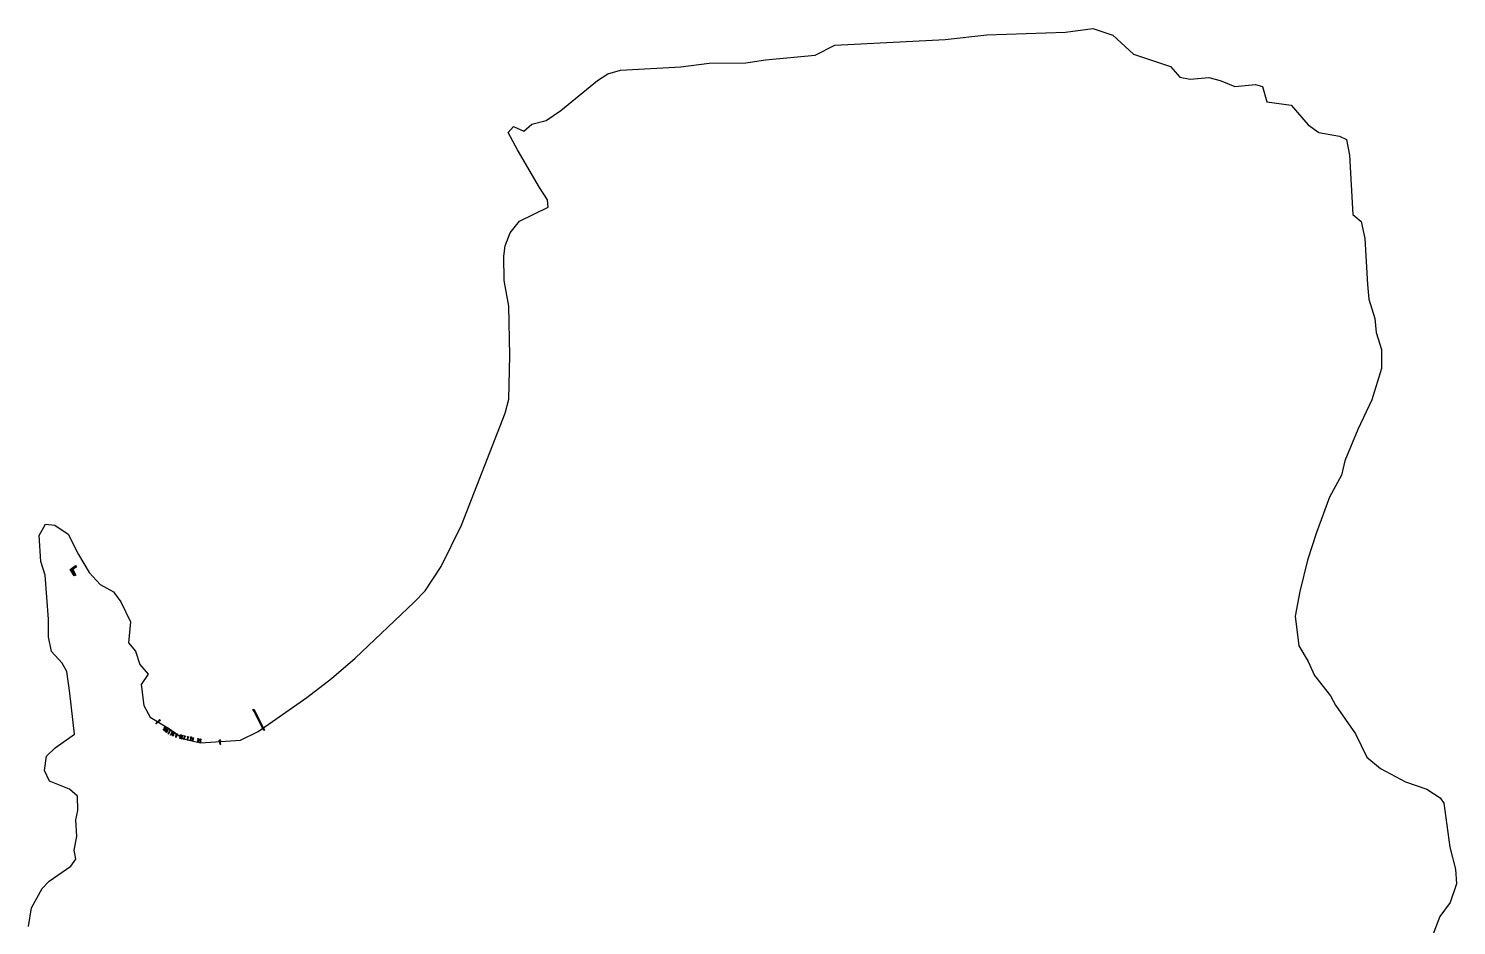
# Model space of a CAD drawing. Header units: metres. Extents: x 267365 to 277461, y 2088854 to 2108025.
# Drawn here: x 269830 to 277461, y 2103232 to 2108025 of the extents above; entities that cross this region are included whole.
import ezdxf

# ---------------------------------------------------------------- set-up
doc = ezdxf.new("R2010")
doc.units = ezdxf.units.M
doc.header["$MEASUREMENT"] = 0
for name, color, linetype in [('JETTY', 51, 'Continuous'), ('JETTY HATCH', 200, 'Continuous'), ('village', 3, 'Continuous')]:
    doc.layers.add(name, color=color, linetype=linetype)

msp = doc.modelspace()

# ---------------------------------------------------------------- linework, layer by layer
at = {"layer": 'JETTY'}
for p, q in [((270051.9, 2105133.4), (270081.4, 2105155)), ((270073.5, 2105099.6), (270051.9, 2105133.4)), ((270085.5, 2105148.3), (270065.7, 2105134.9)), ((270065.7, 2105134.9), (270082.3, 2105103.3)), ((270081.4, 2105155), (270085.5, 2105148.3)), ((270082.3, 2105103.3), (270073.5, 2105099.6)), ((271028.9, 2104385.9), (271033, 2104388.1)), ((271034.6, 2104374.6), (271028.9, 2104385.9)), ((271033, 2104388.1), (271090.9, 2104276.1)), ((271086.7, 2104274.2), (271034.6, 2104374.6)), ((270509.1, 2104311.1), (270529.9, 2104329.8)), ((270510.9, 2104309.5), (270509.1, 2104311.1)), ((270531, 2104328), (270510.9, 2104309.5)), ((270528.3, 2104331.7), (270529.9, 2104332.7)), ((270529.9, 2104329.8), (270528.3, 2104331.7)), ((270529.9, 2104332.7), (270534.5, 2104327.4)), ((270533.2, 2104326.2), (270531, 2104328)), ((270534.5, 2104327.4), (270533.2, 2104326.2)), ((270556, 2104287.7), (270548.6, 2104277.8)), ((270548.6, 2104277.8), (270550.3, 2104276.3)), ((270550.3, 2104276.3), (270557.6, 2104286.5)), ((270563.3, 2104286.3), (270553.8, 2104273.6)), ((270553.8, 2104273.6), (270554.9, 2104272.4)), ((270554.9, 2104290.9), (270554.3, 2104289.3)), ((270554.3, 2104289.3), (270556, 2104287.7)), ((270560.7, 2104287.3), (270554.9, 2104290.9)), ((270554.9, 2104272.4), (270564.3, 2104283.2)), ((270557.6, 2104286.5), (270559.6, 2104285.9)), ((270567.4, 2104279.8), (270559.3, 2104268.1)), ((270559.6, 2104285.9), (270560.7, 2104287.3)), ((270561.1, 2104267.2), (270568.4, 2104278.9)), ((270567.1, 2104283.9), (270563.3, 2104286.3)), ((270564.3, 2104283.2), (270565.9, 2104282)), ((270565.9, 2104282), (270567.1, 2104283.9)), ((270566.2, 2104264.2), (270573.9, 2104281.5)), ((270567.6, 2104281.7), (270566.6, 2104280.5)), ((270566.6, 2104280.5), (270567.4, 2104279.8)), ((270570.5, 2104279.8), (270567.6, 2104281.7)), ((270575.1, 2104280.3), (270568.1, 2104263)), ((270568.4, 2104278.9), (270569.8, 2104278.5)), ((270569.8, 2104278.5), (270570.5, 2104279.8)), ((270573, 2104282.2), (270573.6, 2104283.6)), ((270573.9, 2104281.5), (270573, 2104282.2)), ((270573.6, 2104283.6), (270578.5, 2104280.5)), ((270577.7, 2104279.1), (270575.1, 2104280.3)), ((270576.3, 2104255.6), (270586, 2104277)), ((270578.5, 2104280.5), (270577.7, 2104279.1)), ((270587.6, 2104275.7), (270577.9, 2104254.8)), ((270583.8, 2104278), (270584.8, 2104279.7)), ((270586, 2104277), (270583.8, 2104278)), ((270584.8, 2104279.7), (270591.1, 2104277.2)), ((270589.8, 2104274.9), (270587.6, 2104275.7)), ((270591.1, 2104277.2), (270589.8, 2104274.9)), ((271090.9, 2104276.1), (271086.7, 2104274.2)), ((270559.3, 2104268.1), (270561.1, 2104267.2)), ((270568.1, 2104263), (270566.2, 2104264.2)), ((270577.9, 2104254.8), (270576.3, 2104255.6)), ((270588.4, 2104249.8), (270597, 2104266)), ((270590.2, 2104248.7), (270588.4, 2104249.8)), ((270598.5, 2104264.4), (270590.2, 2104248.7)), ((270595.1, 2104267.3), (270596, 2104269.1)), ((270597, 2104266), (270595.1, 2104267.3)), ((270596, 2104269.1), (270601.9, 2104265.5)), ((270600.8, 2104263.9), (270598.5, 2104264.4)), ((270599.6, 2104246.4), (270607, 2104262.5)), ((270601.9, 2104244.3), (270599.6, 2104246.4)), ((270601.9, 2104265.5), (270600.8, 2104263.9)), ((270608.6, 2104261.3), (270601.9, 2104244.3)), ((270605, 2104263.7), (270605.7, 2104265.1)), ((270607, 2104262.5), (270605, 2104263.7)), ((270605.7, 2104265.1), (270611.8, 2104262.4)), ((270611.1, 2104260.3), (270608.6, 2104261.3)), ((270611.8, 2104262.4), (270611.1, 2104260.3)), ((270616.1, 2104238.1), (270619.3, 2104255.6)), ((270618.4, 2104237), (270616.1, 2104238.1)), ((270617.2, 2104255.9), (270617.8, 2104258.1)), ((270619.3, 2104255.6), (270617.2, 2104255.9)), ((270617.8, 2104258.1), (270624.4, 2104256.4)), ((270621.3, 2104254.4), (270618.4, 2104237)), ((270623.7, 2104253.9), (270621.3, 2104254.4)), ((270624.4, 2104256.4), (270623.7, 2104253.9)), ((270638.3, 2104232), (270642.2, 2104249.1)), ((270640.1, 2104231.5), (270638.3, 2104232)), ((270639.8, 2104249.6), (270640, 2104251.3)), ((270642.2, 2104249.1), (270639.8, 2104249.6)), ((270640, 2104251.3), (270646.7, 2104250)), ((270643.9, 2104248.6), (270640.1, 2104231.5)), ((270646.5, 2104248.6), (270643.9, 2104248.6)), ((270645.1, 2104228.8), (270650.4, 2104246)), ((270646.9, 2104228.3), (270645.1, 2104228.8)), ((270646.7, 2104250), (270646.5, 2104248.6)), ((270651.8, 2104245.3), (270646.9, 2104228.3)), ((270648, 2104246.7), (270648.5, 2104248.7)), ((270650.4, 2104246), (270648, 2104246.7)), ((270648.5, 2104248.7), (270654.7, 2104246.7)), ((270653.9, 2104244.9), (270651.8, 2104245.3)), ((270654.7, 2104246.7), (270653.9, 2104244.9)), ((270659.6, 2104225.8), (270662.8, 2104243.2)), ((270661.1, 2104225.6), (270659.6, 2104225.8)), ((270660.2, 2104243.7), (270660.5, 2104245.5)), ((270662.8, 2104243.2), (270660.2, 2104243.7)), ((270660.5, 2104245.5), (270667.1, 2104244.2)), ((270664.2, 2104242.8), (270661.1, 2104225.6)), ((270666.7, 2104242.5), (270664.2, 2104242.8)), ((270667.1, 2104244.2), (270666.7, 2104242.5)), ((270678, 2104222.2), (270680.9, 2104239)), ((270679.9, 2104221.8), (270678, 2104222.2)), ((270678.5, 2104239.5), (270678.7, 2104241)), ((270680.9, 2104239), (270678.5, 2104239.5)), ((270678.7, 2104241), (270685.4, 2104240.3)), ((270683, 2104238.6), (270679.9, 2104221.8)), ((270685, 2104238.3), (270683, 2104238.6)), ((270685.4, 2104240.3), (270685, 2104238.3)), ((270694.5, 2104238.4), (270694.4, 2104240.2)), ((270694.4, 2104240.2), (270701.2, 2104240.2)), ((270696.7, 2104238.5), (270694.5, 2104238.4)), ((270694.8, 2104219.5), (270696.7, 2104238.5)), ((270696.6, 2104219.2), (270694.8, 2104219.5)), ((270698.7, 2104237.9), (270696.6, 2104219.2)), ((270700.9, 2104238.1), (270698.7, 2104237.9)), ((270701.2, 2104240.2), (270700.9, 2104238.1)), ((270705.4, 2104232.9), (270705.5, 2104234.7)), ((270707.9, 2104232.5), (270705.4, 2104232.9)), ((270705.5, 2104234.7), (270712.3, 2104233.7)), ((270705.8, 2104217.9), (270707.9, 2104232.5)), ((270707.7, 2104217.4), (270705.8, 2104217.9)), ((270709.7, 2104232.2), (270707.7, 2104217.4)), ((270712.1, 2104231.9), (270709.7, 2104232.2)), ((270712.3, 2104233.7), (270712.1, 2104231.9)), ((270733.2, 2104228.5), (270733.7, 2104230.2)), ((270735.7, 2104227.7), (270733.2, 2104228.5)), ((270733.7, 2104230.2), (270740.6, 2104229)), ((270733.8, 2104212.4), (270735.7, 2104227.7)), ((270736.1, 2104210.6), (270733.8, 2104212.4)), ((270737.7, 2104227.4), (270736.1, 2104210.6)), ((270740.3, 2104227.3), (270737.7, 2104227.4)), ((270740.6, 2104229), (270740.3, 2104227.3)), ((270744.7, 2104226.4), (270744.7, 2104228.3)), ((270744.7, 2104228.3), (270751.5, 2104227.4)), ((270747, 2104226.2), (270744.7, 2104226.4)), ((270746, 2104211.1), (270747, 2104226.2)), ((270748, 2104211), (270746, 2104211.1)), ((270748.9, 2104225.6), (270748, 2104211)), ((270751.4, 2104225.4), (270748.9, 2104225.6)), ((270751.5, 2104227.4), (270751.4, 2104225.4)), ((270848.5, 2104221.9), (270851.6, 2104222.2)), ((270848.5, 2104220.1), (270848.5, 2104221.9)), ((270850.6, 2104220), (270848.5, 2104220.1)), ((270853.1, 2104198.8), (270850.6, 2104220)), ((270851.6, 2104222.2), (270854.3, 2104223.1)), ((270854.7, 2104221.2), (270852.7, 2104220.2)), ((270852.7, 2104220.2), (270855.4, 2104199)), ((270855.4, 2104199), (270853.1, 2104198.8)), ((270854.3, 2104223.1), (270854.7, 2104221.2))]:
    msp.add_line(p, q, dxfattribs=at)
at = {"layer": 'JETTY HATCH', "linetype": 'Continuous'}
for p, q in [((270052.5, 2105132.5), (270057.6, 2105137.6)), ((270078.1, 2105111.3), (270054.2, 2105135.1)), ((270081.2, 2105102.8), (270054.2, 2105129.9)), ((270054.6, 2105129.3), (270077.3, 2105152)), ((270056.6, 2105126), (270083, 2105152.4)), ((270072.3, 2105122.4), (270057.3, 2105137.4)), ((270058.7, 2105122.8), (270067.5, 2105131.6)), ((270066.5, 2105133.5), (270060.4, 2105139.6)), ((270060.8, 2105119.5), (270069.3, 2105128.1)), ((270062.8, 2105116.3), (270071.1, 2105124.6)), ((270068.5, 2105136.8), (270063.4, 2105141.8)), ((270077.5, 2105101.3), (270063.5, 2105115.2)), ((270064.9, 2105113.1), (270072.9, 2105121.1)), ((270071.7, 2105138.9), (270066.5, 2105144.1)), ((270067, 2105109.8), (270074.8, 2105117.6)), ((270069, 2105106.6), (270076.6, 2105114.1)), ((270074.8, 2105141), (270069.5, 2105146.3)), ((270078, 2105143.2), (270072.6, 2105148.6)), ((270081.1, 2105145.3), (270075.7, 2105150.8)), ((270084.3, 2105147.5), (270078.7, 2105153)), ((270081.5, 2105145.6), (270085, 2105149.1)), ((270071.1, 2105103.3), (270078.4, 2105110.7)), ((270073.7, 2105099.7), (270072.8, 2105100.6)), ((270073.2, 2105100.1), (270080.2, 2105107.2)), ((270081.2, 2105102.8), (270082, 2105103.7)), ((271029.1, 2104385.5), (271030.2, 2104386.6)), ((271037, 2104380.4), (271030.6, 2104386.8)), ((271030.8, 2104381.9), (271034.4, 2104385.5)), ((271042.6, 2104369.5), (271031.6, 2104380.5)), ((271032.6, 2104378.4), (271036.2, 2104382)), ((271034.4, 2104374.9), (271038, 2104378.5)), ((271036.2, 2104371.4), (271039.8, 2104375)), ((271048.3, 2104358.5), (271037.2, 2104369.6)), ((271038, 2104367.9), (271041.6, 2104371.5)), ((271039.9, 2104364.4), (271043.4, 2104368)), ((271041.7, 2104361), (271045.2, 2104364.5)), ((271054, 2104347.5), (271042.9, 2104358.6)), ((271043.5, 2104357.5), (271047, 2104361)), ((271045.3, 2104354), (271048.8, 2104357.5)), ((271047.1, 2104350.5), (271050.6, 2104354)), ((271048.9, 2104347), (271052.4, 2104350.5)), ((270509.1, 2104311), (270510, 2104311.9)), ((270511.5, 2104310.1), (270509.9, 2104311.8)), ((270510.1, 2104310.2), (270528.2, 2104328.3)), ((270512.5, 2104311), (270510.8, 2104312.6)), ((270513.4, 2104311.8), (270511.7, 2104313.5)), ((270514.3, 2104312.7), (270512.7, 2104314.3)), ((270515.2, 2104313.5), (270513.6, 2104315.1)), ((270514.4, 2104312.8), (270532, 2104330.3)), ((270516.1, 2104314.4), (270514.5, 2104316)), ((270517.1, 2104315.2), (270515.5, 2104316.8)), ((270518, 2104316.1), (270516.4, 2104317.7)), ((270518.9, 2104316.9), (270517.3, 2104318.5)), ((270519.8, 2104317.7), (270518.2, 2104319.3)), ((270520.7, 2104318.6), (270519.2, 2104320.2)), ((270521.7, 2104319.4), (270520.1, 2104321)), ((270522.6, 2104320.3), (270521, 2104321.8)), ((270523.5, 2104321.1), (270522, 2104322.7)), ((270524.4, 2104322), (270522.9, 2104323.5)), ((270525.3, 2104322.8), (270523.8, 2104324.4)), ((270526.3, 2104323.7), (270524.7, 2104325.2)), ((270527.2, 2104324.5), (270525.7, 2104326)), ((270528.1, 2104325.4), (270526.6, 2104326.9)), ((270529, 2104326.2), (270527.5, 2104327.7)), ((270529.9, 2104327.1), (270528.5, 2104328.6)), ((270533.8, 2104326.8), (270528.7, 2104331.9)), ((270529, 2104330.9), (270530.3, 2104332.2)), ((270530.9, 2104327.9), (270529.4, 2104329.4)), ((270531.9, 2104330.4), (270529.7, 2104332.6)), ((270529.8, 2104329.9), (270531.2, 2104331.3)), ((270531.2, 2104327.8), (270532.8, 2104329.4)), ((270532.2, 2104327), (270533.6, 2104328.4)), ((270533.1, 2104326.2), (270534.4, 2104327.5)), ((270550.5, 2104276.5), (270548.8, 2104278.1)), ((270549.1, 2104278.5), (270558.9, 2104288.4)), ((270549.4, 2104277.1), (270554.4, 2104282)), ((270551.2, 2104277.5), (270549.6, 2104279.1)), ((270551.9, 2104278.6), (270550.3, 2104280.2)), ((270552.7, 2104279.6), (270551.1, 2104281.2)), ((270553.4, 2104280.6), (270551.9, 2104282.2)), ((270554.1, 2104281.7), (270552.6, 2104283.2)), ((270554.9, 2104282.7), (270553.4, 2104284.2)), ((270555.6, 2104283.7), (270554.1, 2104285.2)), ((270554.3, 2104273.1), (270563.7, 2104282.5)), ((270554.4, 2104289.1), (270555.7, 2104290.4)), ((270555.6, 2104273.1), (270554.4, 2104274.4)), ((270558.4, 2104286.2), (270554.6, 2104290.1)), ((270554.6, 2104285.7), (270557.9, 2104289)), ((270556.3, 2104284.8), (270554.9, 2104286.2)), ((270556.4, 2104274.1), (270555.1, 2104275.4)), ((270555.4, 2104288.3), (270556.8, 2104289.7)), ((270557.1, 2104285.8), (270555.7, 2104287.2)), ((270557.2, 2104275), (270555.9, 2104276.4)), ((270556.1, 2104276.7), (270564.8, 2104285.4)), ((270560, 2104286.4), (270556.5, 2104289.9)), ((270558.1, 2104276), (270556.6, 2104277.4)), ((270558.9, 2104276.9), (270557.4, 2104278.4)), ((270559.7, 2104277.9), (270558.2, 2104279.4)), ((270558.5, 2104286.2), (270560, 2104287.7)), ((270560.5, 2104278.8), (270558.9, 2104280.4)), ((270561.3, 2104279.8), (270559.7, 2104281.4)), ((270559.7, 2104267.9), (270564.7, 2104272.9)), ((270562.2, 2104280.7), (270560.4, 2104282.4)), ((270563, 2104281.7), (270561.2, 2104283.4)), ((270561.4, 2104283.8), (270563.7, 2104286)), ((270561.9, 2104271.9), (270567.6, 2104277.6)), ((270563.8, 2104282.6), (270562, 2104284.5)), ((270563.3, 2104270.7), (270562, 2104272)), ((270566, 2104282.1), (270562.7, 2104285.5)), ((270564, 2104271.8), (270562.7, 2104273.1)), ((270564.7, 2104272.9), (270563.5, 2104274.1)), ((270565.4, 2104274), (270564.2, 2104275.2)), ((270566.7, 2104283.2), (270564.3, 2104285.7)), ((270564.3, 2104283.2), (270565.9, 2104284.7)), ((270566, 2104275.1), (270564.9, 2104276.2)), ((270565.4, 2104282.4), (270566.9, 2104284)), ((270566.7, 2104276.1), (270565.6, 2104277.2)), ((270565.9, 2104277.6), (270569, 2104280.8)), ((270567.4, 2104277.2), (270566.4, 2104278.3)), ((270566.8, 2104280.3), (270568, 2104281.5)), ((270569.7, 2104278.5), (270567.1, 2104281.1)), ((270568.1, 2104278.3), (270567.1, 2104279.3)), ((270568.7, 2104269.8), (270572.3, 2104273.4)), ((270568.8, 2104278.8), (270570.1, 2104280.1)), ((270570.4, 2104279.6), (270569.5, 2104280.5)), ((270571.5, 2104271.4), (270570, 2104272.8)), ((270570.1, 2104273), (270573.5, 2104276.4)), ((270572, 2104272.6), (270570.6, 2104274.1)), ((270572.5, 2104273.9), (270571.1, 2104275.3)), ((270571.5, 2104276.2), (270574.6, 2104279.3)), ((270573, 2104275.2), (270571.7, 2104276.5)), ((270573.5, 2104276.4), (270572.2, 2104277.7)), ((270574, 2104277.7), (270572.8, 2104279)), ((270572.9, 2104279.4), (270575.8, 2104282.2)), ((270573.1, 2104282.1), (270573, 2104282.2)), ((270574.5, 2104279), (270573.3, 2104280.2)), ((270577.8, 2104279.2), (270573.5, 2104283.5)), ((270573.6, 2104283.5), (270573.6, 2104283.6)), ((270573.6, 2104281.8), (270574.7, 2104282.9)), ((270575, 2104280.2), (270573.8, 2104281.4)), ((270575.5, 2104280.1), (270576.9, 2104281.5)), ((270576.7, 2104279.6), (270577.9, 2104280.8)), ((270578.4, 2104280.4), (270577.9, 2104280.9)), ((270582.7, 2104269.7), (270586.6, 2104273.6)), ((270583.9, 2104278), (270585.4, 2104279.4)), ((270584.7, 2104277.6), (270584, 2104278.3)), ((270585.6, 2104271.4), (270584.1, 2104272.9)), ((270584.2, 2104272.9), (270589.2, 2104277.9)), ((270588.8, 2104275.3), (270584.7, 2104279.4)), ((270586.2, 2104272.6), (270584.7, 2104274.1)), ((270585.1, 2104277.4), (270586.7, 2104278.9)), ((270586.7, 2104273.8), (270585.2, 2104275.3)), ((270585.6, 2104276.1), (270587.9, 2104278.4)), ((270587.3, 2104275), (270585.8, 2104276.5)), ((270590.2, 2104275.6), (270587.1, 2104278.8)), ((270588.4, 2104275.4), (270590.5, 2104277.5)), ((270589.7, 2104275), (270590, 2104275.2)), ((270590.9, 2104276.7), (270590, 2104277.6)), ((271059.7, 2104336.5), (271048.6, 2104347.6)), ((271050.7, 2104343.5), (271054.2, 2104347)), ((271052.5, 2104340), (271056.1, 2104343.5)), ((271065.4, 2104325.5), (271054.3, 2104336.5)), ((271054.4, 2104336.5), (271057.9, 2104340)), ((271056.2, 2104333), (271059.7, 2104336.5)), ((271058, 2104329.5), (271061.5, 2104333)), ((271059.8, 2104326), (271063.3, 2104329.5)), ((271071, 2104314.5), (271060.1, 2104325.5)), ((271061.6, 2104322.6), (271065.1, 2104326)), ((271063.4, 2104319.1), (271066.9, 2104322.5)), ((271065.2, 2104315.6), (271068.7, 2104319.1)), ((271076.7, 2104303.5), (271065.8, 2104314.5)), ((271067, 2104312.1), (271070.5, 2104315.6)), ((271068.9, 2104308.6), (271072.3, 2104312.1)), ((271070.7, 2104305.1), (271074.1, 2104308.6)), ((271082.4, 2104292.6), (271071.5, 2104303.4)), ((271072.5, 2104301.6), (271075.9, 2104305.1)), ((271074.3, 2104298.1), (271077.7, 2104301.6)), ((271076.1, 2104294.6), (271079.6, 2104298.1)), ((271088.1, 2104281.6), (271077.3, 2104292.4)), ((271077.9, 2104291.1), (271081.4, 2104294.6)), ((271079.7, 2104287.6), (271083.2, 2104291.1)), ((271081.5, 2104284.2), (271085, 2104287.6)), ((271089.1, 2104275.3), (271083, 2104281.4)), ((271083.4, 2104280.7), (271086.8, 2104284.1)), ((271085.2, 2104277.2), (271088.6, 2104280.6)), ((271088.2, 2104274.9), (271090.4, 2104277.1)), ((270561.3, 2104267.4), (270559.8, 2104268.9)), ((270562, 2104268.5), (270560.6, 2104269.9)), ((270560.9, 2104267.3), (270561.7, 2104268.2)), ((270562.6, 2104269.6), (270561.3, 2104271)), ((270566.6, 2104263.9), (270566.2, 2104264.3)), ((270566.4, 2104264), (270570, 2104267.5)), ((270568.5, 2104263.8), (270566.8, 2104265.5)), ((270567.3, 2104266.6), (270571.1, 2104270.5)), ((270569, 2104265.1), (270567.3, 2104266.7)), ((270567.5, 2104263.3), (270568.8, 2104264.6)), ((270569.5, 2104266.3), (270567.9, 2104267.9)), ((270570, 2104267.6), (270568.4, 2104269.2)), ((270570.5, 2104268.9), (270568.9, 2104270.4)), ((270571, 2104270.1), (270569.5, 2104271.6)), ((270577, 2104255.2), (270576.4, 2104255.9)), ((270576.8, 2104256.7), (270580.4, 2104260.4)), ((270578.3, 2104255.7), (270577, 2104257.1)), ((270577.1, 2104255.2), (270578.9, 2104257.1)), ((270578.9, 2104256.9), (270577.5, 2104258.3)), ((270579.4, 2104258.2), (270578.1, 2104259.5)), ((270578.3, 2104259.9), (270582, 2104263.7)), ((270580, 2104259.4), (270578.6, 2104260.7)), ((270580.5, 2104260.6), (270579.2, 2104261.9)), ((270579.7, 2104263.2), (270583.5, 2104267)), ((270581.1, 2104261.8), (270579.7, 2104263.2)), ((270581.7, 2104263), (270580.3, 2104264.4)), ((270582.2, 2104264.2), (270580.8, 2104265.6)), ((270581.2, 2104266.4), (270585.1, 2104270.3)), ((270582.8, 2104265.4), (270581.4, 2104266.8)), ((270583.3, 2104266.6), (270581.9, 2104268)), ((270583.9, 2104267.8), (270582.5, 2104269.2)), ((270584.5, 2104269), (270583, 2104270.4)), ((270585, 2104270.2), (270583.6, 2104271.7)), ((270590.4, 2104249), (270588.8, 2104250.5)), ((270589, 2104249.5), (270592.4, 2104252.9)), ((270589.4, 2104251.7), (270594.4, 2104256.6)), ((270591, 2104250.1), (270589.4, 2104251.7)), ((270591.6, 2104251.3), (270590, 2104252.8)), ((270590.1, 2104248.8), (270590.4, 2104249.1)), ((270592.2, 2104252.5), (270590.7, 2104254)), ((270592.8, 2104253.6), (270591.3, 2104255.1)), ((270591.4, 2104255.4), (270596.3, 2104260.3)), ((270593.4, 2104254.8), (270591.9, 2104256.3)), ((270594, 2104255.9), (270592.5, 2104257.5)), ((270594.6, 2104257.1), (270593.1, 2104258.6)), ((270593.4, 2104259.1), (270598.3, 2104264.1)), ((270595.2, 2104258.2), (270593.7, 2104259.8)), ((270595.8, 2104259.4), (270594.3, 2104260.9)), ((270596.5, 2104260.6), (270594.9, 2104262.1)), ((270595.4, 2104262.9), (270599.4, 2104267)), ((270597.1, 2104261.7), (270595.5, 2104263.2)), ((270595.7, 2104268.6), (270596.1, 2104269)), ((270600.1, 2104264), (270595.7, 2104268.4)), ((270595.8, 2104266.8), (270597.2, 2104268.3)), ((270597.7, 2104262.9), (270596.2, 2104264.4)), ((270596.8, 2104266.1), (270598.3, 2104267.6)), ((270598.3, 2104264), (270596.8, 2104265.6)), ((270601.3, 2104264.6), (270598, 2104267.8)), ((270598.6, 2104264.4), (270600.5, 2104266.3)), ((270599.8, 2104246.2), (270604.4, 2104250.7)), ((270601.9, 2104244.5), (270599.8, 2104246.6)), ((270600, 2104264), (270601.6, 2104265.6)), ((270602.4, 2104245.7), (270600.3, 2104247.9)), ((270600.8, 2104248.9), (270605.6, 2104253.7)), ((270600.8, 2104245.3), (270603.3, 2104247.8)), ((270602.9, 2104247), (270600.9, 2104249.1)), ((270603.4, 2104248.3), (270601.4, 2104250.3)), ((270601.7, 2104244.5), (270602.1, 2104244.9)), ((270603.9, 2104249.5), (270602, 2104251.5)), ((270602.3, 2104252.2), (270606.7, 2104256.6)), ((270604.4, 2104250.8), (270602.6, 2104252.7)), ((270604.9, 2104252.1), (270603.1, 2104253.9)), ((270605.4, 2104253.3), (270603.7, 2104255.1)), ((270603.8, 2104255.4), (270607.9, 2104259.5)), ((270605.9, 2104254.6), (270604.2, 2104256.3)), ((270606.4, 2104255.9), (270604.8, 2104257.5)), ((270605.1, 2104263.8), (270606.2, 2104264.9)), ((270606.8, 2104262.6), (270605.3, 2104264.1)), ((270605.3, 2104258.7), (270609.9, 2104263.3)), ((270606.9, 2104257.2), (270605.3, 2104258.7)), ((270607.4, 2104258.4), (270605.9, 2104260)), ((270606.1, 2104263), (270607.4, 2104264.3)), ((270610.8, 2104260.4), (270606.4, 2104264.8)), ((270607.9, 2104259.7), (270606.5, 2104261.2)), ((270606.8, 2104262), (270608.6, 2104263.8)), ((270608.4, 2104261), (270607, 2104262.4)), ((270609.3, 2104261), (270611.1, 2104262.7)), ((270611.5, 2104261.4), (270609.5, 2104263.4)), ((270610.6, 2104260.5), (270611.4, 2104261.3)), ((270618, 2104237.2), (270616.3, 2104239)), ((270616.4, 2104238), (270619, 2104240.6)), ((270619.1, 2104241.4), (270617.1, 2104243.4)), ((270617.2, 2104244.1), (270620.1, 2104246.9)), ((270619.9, 2104246), (270617.9, 2104247.9)), ((270618.2, 2104255.7), (270620, 2104257.5)), ((270618.4, 2104250.6), (270621.1, 2104253.3)), ((270622.3, 2104254.2), (270618.5, 2104257.9)), ((270620.6, 2104250.5), (270618.8, 2104252.4)), ((270622.1, 2104254.2), (270624.2, 2104256.4)), ((270639.5, 2104231.6), (270638.4, 2104232.7)), ((270638.6, 2104231.9), (270640.6, 2104233.9)), ((270638.7, 2104233.7), (270641.1, 2104236.2)), ((270640.3, 2104232.6), (270638.8, 2104234.2)), ((270640.6, 2104234), (270639.1, 2104235.6)), ((270639.2, 2104236), (270641.6, 2104238.5)), ((270641, 2104235.5), (270639.4, 2104237)), ((270639.7, 2104238.3), (270642.1, 2104240.7)), ((270641.3, 2104236.9), (270639.8, 2104238.5)), ((270641.4, 2104249.2), (270639.9, 2104250.7)), ((270640, 2104250.9), (270640.3, 2104251.3)), ((270640, 2104231.5), (270640.1, 2104231.6)), ((270641.6, 2104238.4), (270640.1, 2104239.9)), ((270640.2, 2104240.6), (270642.6, 2104243)), ((270640.3, 2104249.5), (270641.8, 2104251)), ((270641.9, 2104239.8), (270640.4, 2104241.3)), ((270642.3, 2104241.3), (270640.7, 2104242.8)), ((270640.8, 2104242.9), (270643.1, 2104245.3)), ((270642.6, 2104242.7), (270641.1, 2104244.2)), ((270643.9, 2104248.5), (270641.3, 2104251.1)), ((270641.3, 2104245.2), (270643.7, 2104247.6)), ((270642.9, 2104244.2), (270641.4, 2104245.7)), ((270641.7, 2104249.2), (270643.2, 2104250.7)), ((270643.2, 2104245.6), (270641.7, 2104247.1)), ((270641.8, 2104247.5), (270644.7, 2104250.4)), ((270643.5, 2104247.1), (270642.1, 2104248.5)), ((270645.5, 2104248.6), (270643.5, 2104250.6)), ((270644.8, 2104248.6), (270646.2, 2104250.1)), ((270646.2, 2104228.5), (270645.3, 2104229.4)), ((270645.4, 2104229.8), (270648.1, 2104232.6)), ((270646.6, 2104249.3), (270645.7, 2104250.2)), ((270647.2, 2104229.3), (270645.7, 2104230.8)), ((270645.9, 2104228.6), (270647.4, 2104230.1)), ((270647.6, 2104230.7), (270646.1, 2104232.1)), ((270646.2, 2104232.4), (270648.9, 2104235.1)), ((270648, 2104232), (270646.5, 2104233.5)), ((270648.4, 2104233.4), (270646.9, 2104234.8)), ((270647, 2104235), (270649.6, 2104237.6)), ((270648.8, 2104234.8), (270647.3, 2104236.2)), ((270647.8, 2104237.5), (270650.3, 2104240.1)), ((270649.2, 2104236.1), (270647.8, 2104237.5)), ((270648.1, 2104246.7), (270649.7, 2104248.3)), ((270649.6, 2104246.3), (270648.2, 2104247.7)), ((270649.6, 2104237.5), (270648.2, 2104238.9)), ((270648.5, 2104240.1), (270651, 2104242.6)), ((270650, 2104238.9), (270648.6, 2104240.2)), ((270650.4, 2104240.2), (270649, 2104241.6)), ((270652.5, 2104245.2), (270649.1, 2104248.5)), ((270649.3, 2104242.6), (270651.8, 2104245.1)), ((270650.8, 2104241.6), (270649.4, 2104242.9)), ((270649.5, 2104246.3), (270651.1, 2104247.9)), ((270651.2, 2104243), (270649.9, 2104244.3)), ((270650.1, 2104245.2), (270652.4, 2104247.5)), ((270651.6, 2104244.3), (270650.3, 2104245.6)), ((270654.1, 2104245.4), (270651.8, 2104247.7)), ((270652, 2104245.3), (270653.7, 2104247)), ((270653.5, 2104245), (270654.3, 2104245.8)), ((270654.6, 2104246.6), (270654.4, 2104246.8)), ((270659.7, 2104226.5), (270661.6, 2104228.3)), ((270661.1, 2104225.9), (270659.8, 2104227.2)), ((270660.1, 2104228.6), (270662, 2104230.5)), ((270661.4, 2104227.4), (270660.1, 2104228.7)), ((270661.2, 2104243.5), (270660.3, 2104244.4)), ((270660.4, 2104244.8), (270660.9, 2104245.4)), ((270661.7, 2104228.9), (270660.4, 2104230.2)), ((270660.5, 2104230.8), (270662.3, 2104232.7)), ((270661.9, 2104230.4), (270660.7, 2104231.7)), ((270660.7, 2104225.7), (270661.2, 2104226.2)), ((270660.9, 2104243.6), (270662.4, 2104245.1)), ((270660.9, 2104233), (270662.7, 2104234.8)), ((270662.2, 2104231.9), (270660.9, 2104233.2)), ((270664.1, 2104242.4), (270661.2, 2104245.3)), ((270662.5, 2104233.4), (270661.2, 2104234.7)), ((270661.3, 2104235.1), (270663.1, 2104237)), ((270662.8, 2104234.9), (270661.5, 2104236.2)), ((270661.7, 2104237.3), (270663.5, 2104239.1)), ((270663, 2104236.4), (270661.8, 2104237.7)), ((270663.3, 2104237.9), (270662, 2104239.2)), ((270662.1, 2104239.5), (270663.9, 2104241.3)), ((270663.6, 2104239.4), (270662.3, 2104240.7)), ((270662.4, 2104243.3), (270663.9, 2104244.8)), ((270662.5, 2104241.6), (270665.4, 2104244.5)), ((270663.8, 2104240.9), (270662.6, 2104242.2)), ((270665.6, 2104242.6), (270663.4, 2104244.9)), ((270665.3, 2104242.7), (270666.9, 2104244.2)), ((270666.9, 2104243.2), (270665.6, 2104244.5)), ((270679.3, 2104221.9), (270678.1, 2104223.1)), ((270678.2, 2104223.8), (270680.8, 2104226.3)), ((270678.3, 2104222.1), (270680.4, 2104224.2)), ((270680.1, 2104222.8), (270678.4, 2104224.6)), ((270678.5, 2104240), (270679.4, 2104240.9)), ((270679.6, 2104239.3), (270678.6, 2104240.3)), ((270678.6, 2104225.9), (270681.1, 2104228.5)), ((270680.4, 2104224.3), (270678.6, 2104226.1)), ((270680.7, 2104225.8), (270678.9, 2104227.6)), ((270679, 2104228.1), (270681.5, 2104230.6)), ((270680.9, 2104227.3), (270679.1, 2104229.1)), ((270679.3, 2104230.2), (270681.9, 2104232.8)), ((270681.2, 2104228.8), (270679.4, 2104230.6)), ((270679.6, 2104239.3), (270681, 2104240.7)), ((270679.7, 2104232.3), (270682.3, 2104234.9)), ((270681.5, 2104230.3), (270679.7, 2104232.1)), ((270682.8, 2104237.8), (270679.8, 2104240.9)), ((270679.8, 2104221.8), (270680, 2104222)), ((270681.8, 2104231.8), (270679.9, 2104233.7)), ((270680.1, 2104234.5), (270682.7, 2104237.1)), ((270682, 2104233.3), (270680.2, 2104235.2)), ((270680.4, 2104236.6), (270684.3, 2104240.4)), ((270682.3, 2104234.8), (270680.5, 2104236.7)), ((270682.6, 2104236.3), (270680.7, 2104238.2)), ((270680.8, 2104238.7), (270682.6, 2104240.6)), ((270684, 2104238.5), (270681.8, 2104240.7)), ((270685.2, 2104239), (270683.7, 2104240.5)), ((270684, 2104238.4), (270685.3, 2104239.7)), ((270694.4, 2104240), (270694.6, 2104240.2)), ((270694.6, 2104238.4), (270694.5, 2104238.5)), ((270694.6, 2104238.4), (270696.4, 2104240.2)), ((270696.3, 2104238.5), (270694.6, 2104240.2)), ((270696, 2104219.3), (270694.9, 2104220.4)), ((270695, 2104221.1), (270697, 2104223.1)), ((270696.7, 2104220.4), (270695.1, 2104222)), ((270695.1, 2104219.5), (270696.8, 2104221.2)), ((270695.2, 2104223.1), (270697.2, 2104225.1)), ((270696.9, 2104222), (270695.3, 2104223.6)), ((270695.4, 2104225), (270697.5, 2104227.1)), ((270697.1, 2104223.6), (270695.4, 2104225.2)), ((270695.6, 2104227), (270697.7, 2104229.1)), ((270697.3, 2104225.2), (270695.6, 2104226.9)), ((270697.4, 2104226.8), (270695.7, 2104228.5)), ((270695.8, 2104229), (270697.9, 2104231.1)), ((270697.6, 2104228.4), (270695.9, 2104230.1)), ((270696, 2104230.9), (270698.1, 2104233.1)), ((270697.8, 2104229.9), (270696, 2104231.7)), ((270696.2, 2104232.9), (270698.3, 2104235.1)), ((270698, 2104231.5), (270696.2, 2104233.3)), ((270696.4, 2104238.5), (270698.2, 2104240.2)), ((270698.7, 2104237.9), (270696.4, 2104240.2)), ((270696.4, 2104234.8), (270698.6, 2104237.1)), ((270698.1, 2104233.1), (270696.4, 2104234.9)), ((270696.5, 2104236.8), (270700, 2104240.2)), ((270698.3, 2104234.7), (270696.5, 2104236.5)), ((270698.5, 2104236.3), (270696.7, 2104238.1)), ((270700.3, 2104238.1), (270698.1, 2104240.2)), ((270699.5, 2104238), (270701.2, 2104239.6)), ((270701.1, 2104239), (270699.9, 2104240.2)), ((270705.4, 2104233.3), (270706.6, 2104234.5)), ((270705.5, 2104232.8), (270705.4, 2104232.9)), ((270707.5, 2104232.6), (270705.5, 2104234.6)), ((270706.5, 2104217.7), (270705.8, 2104218.3)), ((270705.9, 2104217.8), (270708.1, 2104220)), ((270706.1, 2104219.8), (270708.3, 2104222.1)), ((270707.8, 2104218.2), (270706.1, 2104219.9)), ((270706.3, 2104221.9), (270708.6, 2104224.1)), ((270708, 2104219.7), (270706.3, 2104221.4)), ((270708.2, 2104221.3), (270706.5, 2104223)), ((270706.6, 2104232.7), (270708.2, 2104234.3)), ((270706.6, 2104223.9), (270708.9, 2104226.2)), ((270708.4, 2104222.8), (270706.7, 2104224.5)), ((270706.9, 2104226), (270709.2, 2104228.2)), ((270708.6, 2104224.4), (270707, 2104226.1)), ((270707.2, 2104228), (270709.4, 2104230.3)), ((270708.9, 2104225.9), (270707.2, 2104227.6)), ((270707.3, 2104217.5), (270707.8, 2104218)), ((270709.1, 2104227.5), (270707.4, 2104229.2)), ((270709.7, 2104232.2), (270707.5, 2104234.4)), ((270707.5, 2104230.1), (270711.2, 2104233.8)), ((270709.3, 2104229.1), (270707.6, 2104230.7)), ((270707.8, 2104232.2), (270709.7, 2104234)), ((270709.5, 2104230.6), (270707.8, 2104232.3)), ((270711.7, 2104231.9), (270709.6, 2104234.1)), ((270711.2, 2104232), (270712.3, 2104233.1)), ((270712.3, 2104233.1), (270711.6, 2104233.8)), ((270735.2, 2104227.9), (270733.5, 2104229.5)), ((270733.6, 2104229.6), (270734.1, 2104230.1)), ((270733.9, 2104212.3), (270736.5, 2104214.9)), ((270736.1, 2104211), (270733.9, 2104213.2)), ((270734, 2104228.3), (270735.6, 2104229.9)), ((270734, 2104214.2), (270736.7, 2104216.9)), ((270736.3, 2104212.6), (270734.1, 2104214.8)), ((270734.3, 2104216.2), (270736.9, 2104218.8)), ((270736.4, 2104214.3), (270734.3, 2104216.4)), ((270734.5, 2104218.2), (270737.1, 2104220.8)), ((270736.6, 2104215.9), (270734.5, 2104218)), ((270736.8, 2104217.5), (270734.7, 2104219.6)), ((270734.8, 2104220.2), (270737.3, 2104222.7)), ((270737.7, 2104227.1), (270734.9, 2104230)), ((270736.9, 2104219.1), (270734.9, 2104221.1)), ((270734.9, 2104211.5), (270736.3, 2104212.9)), ((270735, 2104222.2), (270737.5, 2104224.7)), ((270737.1, 2104220.7), (270735.1, 2104222.7)), ((270735.3, 2104227.9), (270737.1, 2104229.6)), ((270735.3, 2104224.2), (270737.7, 2104226.6)), ((270737.2, 2104222.3), (270735.3, 2104224.3)), ((270735.5, 2104226.3), (270738.6, 2104229.3)), ((270737.4, 2104223.9), (270735.5, 2104225.9)), ((270737.5, 2104225.5), (270735.6, 2104227.4)), ((270735.9, 2104210.7), (270736.1, 2104211)), ((270739.2, 2104227.4), (270737, 2104229.6)), ((270738.4, 2104227.4), (270740.1, 2104229.1)), ((270740.4, 2104228), (270739.1, 2104229.3)), ((270740.1, 2104227.4), (270740.3, 2104227.5)), ((270744.7, 2104226.7), (270746.2, 2104228.1)), ((270745.6, 2104226.3), (270744.7, 2104227.2)), ((270748.9, 2104224.8), (270745.5, 2104228.2)), ((270746.7, 2104211.1), (270746, 2104211.7)), ((270746.1, 2104226.2), (270747.7, 2104227.9)), ((270746.1, 2104212.1), (270748.2, 2104214.2)), ((270748.1, 2104211.5), (270746.1, 2104213.4)), ((270746.2, 2104214), (270748.4, 2104216.1)), ((270746.3, 2104215.9), (270748.5, 2104218)), ((270748.2, 2104213.1), (270746.3, 2104215.1)), ((270746.4, 2104217.7), (270748.6, 2104219.9)), ((270748.3, 2104214.8), (270746.4, 2104216.7)), ((270746.5, 2104219.6), (270748.7, 2104221.8)), ((270748.4, 2104216.5), (270746.5, 2104218.4)), ((270748.5, 2104218.1), (270746.6, 2104220)), ((270746.7, 2104221.5), (270748.8, 2104223.7)), ((270748.6, 2104219.8), (270746.7, 2104221.7)), ((270746.8, 2104223.4), (270748.9, 2104225.6)), ((270748.7, 2104221.5), (270746.8, 2104223.4)), ((270746.8, 2104211.1), (270748.1, 2104212.4)), ((270746.9, 2104225.3), (270749.3, 2104227.7)), ((270748.8, 2104223.1), (270746.9, 2104225)), ((270749.9, 2104225.5), (270747.5, 2104227.9)), ((270749, 2104225.6), (270750.9, 2104227.5)), ((270751.4, 2104225.8), (270749.6, 2104227.7)), ((270750.6, 2104225.5), (270751.4, 2104226.3)), ((270848.5, 2104220.9), (270849.7, 2104222)), ((270849.1, 2104220.1), (270848.5, 2104220.6)), ((270852.9, 2104218), (270849, 2104222)), ((270849.5, 2104220), (270851.6, 2104222.2)), ((270850.6, 2104219.4), (270854.3, 2104223.1)), ((270852.7, 2104220), (270850.6, 2104222.1)), ((270850.8, 2104217.8), (270852.7, 2104219.7)), ((270853.2, 2104215.9), (270850.8, 2104218.4)), ((270851, 2104216.3), (270852.9, 2104218.2)), ((270853.5, 2104213.9), (270851, 2104216.4)), ((270851.2, 2104214.7), (270853.1, 2104216.6)), ((270853.7, 2104211.9), (270851.2, 2104214.4)), ((270851.4, 2104213.1), (270853.3, 2104215)), ((270854, 2104209.8), (270851.5, 2104212.4)), ((270851.6, 2104211.5), (270853.5, 2104213.5)), ((270854.3, 2104207.8), (270851.7, 2104210.4)), ((270851.8, 2104209.9), (270853.7, 2104211.9)), ((270851.9, 2104208.4), (270853.9, 2104210.3)), ((270854.5, 2104205.8), (270851.9, 2104208.4)), ((270853.7, 2104220.7), (270852.1, 2104222.3)), ((270852.1, 2104206.8), (270854.1, 2104208.8)), ((270854.8, 2104203.8), (270852.2, 2104206.4)), ((270852.3, 2104205.2), (270854.3, 2104207.2)), ((270855.1, 2104201.7), (270852.4, 2104204.4)), ((270852.5, 2104203.6), (270854.5, 2104205.6)), ((270852.7, 2104202), (270854.7, 2104204.1)), ((270855.3, 2104199.7), (270852.7, 2104202.4)), ((270852.9, 2104200.4), (270855, 2104202.5)), ((270854.4, 2104198.9), (270852.9, 2104200.3)), ((270853.1, 2104198.9), (270855.2, 2104201)), ((270854.7, 2104221.6), (270853.4, 2104222.8)), ((270853.6, 2104220.6), (270854.6, 2104221.7)), ((270854.9, 2104198.9), (270855.4, 2104199.4))]:
    msp.add_line(p, q, dxfattribs=at)
at = {"layer": 'village'}
msp.add_lwpolyline([(272421.1, 2107501.4), (272477.3, 2107477.2)], dxfattribs=at)
at = {"layer": 'village', "color": 3, "true_color": 0x00ff00}
for points in [[(272477.3, 2107477.2, 0), (272519.6, 2107514.3, 0), (272595.2, 2107533.9, 0), (272674.2, 2107587.4, 0), (272869.6, 2107747.8, 0), (272926.1, 2107782.3, 0), (272994, 2107801.8, 0), (273315.3, 2107819.5, 0), (273466.4, 2107839.7, 0), (273663.1, 2107841.2, 0), (273768.8, 2107857.2, 0), (274033.4, 2107882, 0), (274138.8, 2107935.8, 0), (274728.6, 2107967, 0), (274951.5, 2107991.4, 0), (275371.2, 2108006.2, 0), (275518.3, 2108024.9, 0), (275624.7, 2107989.3, 0), (275735.2, 2107888, 0), (275932.4, 2107821.6, 0), (275982, 2107765.2, 0), (276038.8, 2107754.3, 0), (276137.1, 2107762.7, 0), (276197.7, 2107748, 0), (276277.4, 2107714.6, 0), (276386.9, 2107726.8, 0), (276424.9, 2107715.8, 0), (276448.2, 2107632.8, 0), (276576.9, 2107614.9, 0), (276668.5, 2107509.7, 0), (276725.6, 2107468.6, 0), (276835.4, 2107450.6, 0), (276873.4, 2107432, 0), (276889.2, 2107348.9, 0), (276906.8, 2107031.3, 0), (276952.5, 2106993.9, 0), (276972.1, 2106903.3, 0), (276985.4, 2106657.5, 0), (276993.6, 2106578.2, 0), (277024.7, 2106476.3, 0), (277032.9, 2106400.7, 0), (277060.1, 2106310.2, 0), (277060.9, 2106208.1, 0), (277009.3, 2106041.2, 0), (276934.9, 2105881.8, 0), (276864.4, 2105714.8, 0), (276846.1, 2105639, 0), (276782.7, 2105521.2, 0), (276712.4, 2105331.6, 0), (276664.4, 2105183.7, 0), (276624.1, 2105016.9, 0), (276598.7, 2104884.4, 0), (276618.9, 2104725.7, 0)], [(269829.7, 2103227.2, 0), (269844.6, 2103326, 0), (269902.1, 2103429.6, 0), (269939.9, 2103468, 0), (270055.8, 2103549.7, 0), (270082.4, 2103585.8, 0), (270073.1, 2103635, 0), (270088.2, 2103706.9, 0), (270083, 2103796.6, 0), (270093.8, 2103846, 0), (270090.9, 2103922.1, 0), (270048, 2103960, 0), (269942.3, 2104003.9, 0), (269915, 2104059.8, 0), (269925.6, 2104136.1, 0), (269972.3, 2104181.3, 0), (270074.9, 2104253.9, 0), (270050.7, 2104473.4, 0), (270034.1, 2104589.9, 0), (270009, 2104634.5, 0), (269952.5, 2104696.9, 0), (269936.2, 2104775.2, 0), (269935.4, 2104869.4, 0), (269917.9, 2105104.7, 0), (269894.9, 2105176.3, 0), (269887, 2105315.2, 0), (269920.2, 2105376, 0), (269969.5, 2105371.9, 0), (270041.7, 2105323.2, 0), (270096.3, 2105213.7, 0), (270153.2, 2105117.8, 0), (270212, 2105053.2, 0), (270284, 2105015.7, 0), (270322.6, 2104962.2, 0), (270375, 2104854.9, 0), (270364.7, 2104742.8, 0), (270400.9, 2104698.2, 0), (270423.9, 2104626.6, 0), (270469.1, 2104575.4, 0), (270431.5, 2104519.1, 0), (270445.8, 2104407.1, 0), (270479.9, 2104344.6, 0), (270583.6, 2104282.6, 0), (270658, 2104229.4, 0), (270747.8, 2104207.7, 0), (270963, 2104222.9, 0), (271056.8, 2104268.5, 0), (271317.6, 2104450, 0), (271449.1, 2104551.9, 0), (271576, 2104660.5, 0), (271889.8, 2104959.1, 0), (271949.8, 2105020, 0), (272034, 2105150.8, 0), (272144.3, 2105371.4, 0), (272377.2, 2105969.7, 0), (272396.8, 2106043.9, 0), (272401.7, 2106277.1, 0), (272397.3, 2106541.6, 0), (272371.6, 2106678.2, 0), (272370.5, 2106808.2, 0), (272376.8, 2106864.3, 0), (272403.1, 2106934.1, 0), (272454.2, 2106995, 0), (272606.1, 2107070.2, 0), (272603.5, 2107110.5, 0), (272560.4, 2107175.2, 0), (272442.2, 2107376.1, 0), (272392.2, 2107469.9, 0), (272421.1, 2107501.4, 0)], [(276618.9, 2104725.7, 0), (276668.7, 2104642.9, 0), (276703.3, 2104567.5, 0), (276787.4, 2104458.5, 0), (276814.3, 2104409.6, 0), (276921.4, 2104255.3, 0), (276982.9, 2104131.1, 0), (277055.2, 2104071.1, 0), (277188.2, 2104000.3, 0), (277302, 2103959.6, 0), (277374.2, 2103914.8, 0), (277393.3, 2103884.7, 0), (277425.4, 2103650.5, 0), (277456.6, 2103533.5, 0), (277461, 2103454.1, 0), (277427.8, 2103355.5, 0), (277371.7, 2103279.4, 0), (277308.7, 2103112.5, 0)]]:
    msp.add_polyline3d(points, dxfattribs=at)

doc.saveas('drawing.dxf')
